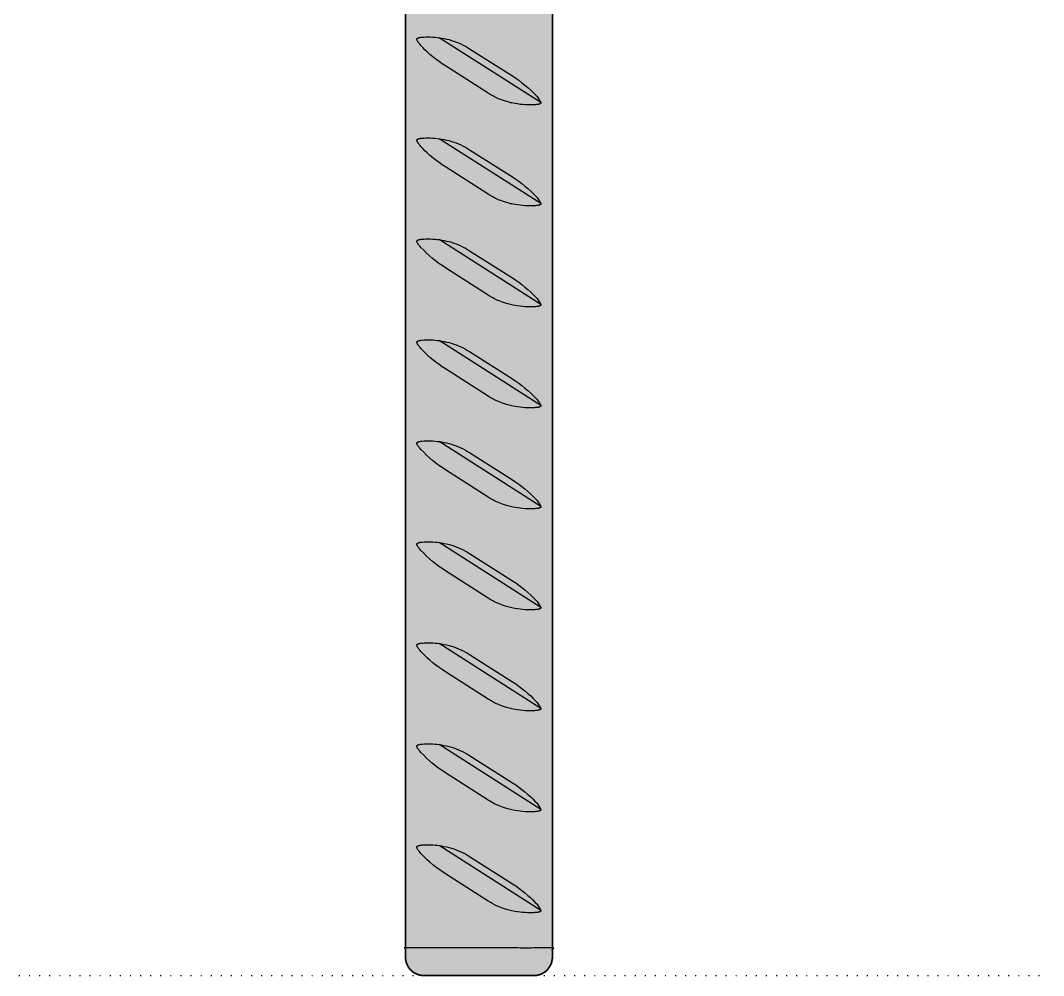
# Model space of a CAD drawing. Header units: millimetres. Extents: x 0 to 1192, y -689 to 404.
# Drawn here: x 345.6 to 457, y 0 to 104 of the extents above; entities that cross this region are included whole.
import ezdxf

# ---------------------------------------------------------------- set-up
doc = ezdxf.new("R2010")
doc.units = ezdxf.units.MM
doc.linetypes.add('Dots', pattern=[1, 0, -1])
doc.layers.add('Blocks', color=7, linetype='Continuous')
doc.layers.add('Blocks$Fill', color=7, linetype='Continuous', true_color=0xffffff)
for name, color, linetype, lineweight, true_color in [('Blocks$Inner', 7, 'Continuous', 25, 0x007f00), ('Blocks$Outline', 7, 'Continuous', 35, 0xff3f3f), ('Groud', 7, 'Dots', 25, 0x243775)]:
    doc.layers.add(name, color=color, linetype=linetype, lineweight=lineweight, true_color=true_color)

# ---------------------------------------------------------------- blocks, each defined once
blk = doc.blocks.new('Rebar Side Table Front')
at = {"layer": 'Blocks$Fill'}
h = blk.add_hatch(color=256, dxfattribs=at)
h.paths.add_polyline_path([(387.52, 3), (387.52, 1.93), (387.53, 1.86), (387.53, 1.8), (387.54, 1.73), (387.55, 1.66), (387.56, 1.59), (387.58, 1.53), (387.6, 1.46), (387.61, 1.39), (387.64, 1.33), (387.66, 1.27), (387.69, 1.2), (387.72, 1.14), (387.75, 1.08), (387.78, 1.02), (387.81, 0.96), (387.85, 0.9), (387.89, 0.85), (387.93, 0.79), (387.97, 0.74), (388.01, 0.69), (388.06, 0.63), (388.11, 0.59), (388.16, 0.54), (388.21, 0.49), (388.26, 0.45), (388.31, 0.41), (388.37, 0.37), (388.42, 0.33), (388.48, 0.29), (388.54, 0.26), (388.6, 0.22), (388.66, 0.19), (388.72, 0.17), (388.79, 0.14), (388.85, 0.12), (388.92, 0.09), (388.98, 0.07), (389.05, 0.06), (389.11, 0.04), (389.18, 0.03), (389.25, 0.02), (389.32, 0.01), (389.38, 0), (389.45, 0), (389.52, 0), (401.59, 0), (401.66, 0), (401.73, 0.01), (401.79, 0.02), (401.86, 0.03), (401.93, 0.04), (401.99, 0.06), (402.06, 0.07), (402.13, 0.09), (402.19, 0.12), (402.25, 0.14), (402.32, 0.17), (402.38, 0.19), (402.44, 0.22), (402.5, 0.26), (402.56, 0.29), (402.62, 0.33), (402.67, 0.37), (402.73, 0.41), (402.78, 0.45), (402.84, 0.49), (402.89, 0.54), (402.94, 0.59), (402.98, 0.63), (403.03, 0.69), (403.07, 0.74), (403.11, 0.79), (403.16, 0.85), (403.19, 0.9), (403.23, 0.96), (403.26, 1.02), (403.3, 1.08), (403.33, 1.14), (403.36, 1.2), (403.38, 1.27), (403.41, 1.33), (403.43, 1.39), (403.45, 1.46), (403.46, 1.53), (403.48, 1.59), (403.49, 1.66), (403.5, 1.73), (403.51, 1.8), (403.52, 1.86), (403.52, 1.93), (403.52, 3), (403.52, 386), (452.52, 386), (453.52, 387), (453.52, 403), (452.52, 404), (228.52, 404), (4.52, 404), (3.52, 403), (3.52, 387), (4.52, 386), (53.52, 386), (53.52, 3), (53.52, 1.93), (53.53, 1.8), (53.54, 1.73), (53.55, 1.66), (53.56, 1.59), (53.58, 1.53), (53.6, 1.46), (53.61, 1.39), (53.64, 1.33), (53.66, 1.27), (53.69, 1.2), (53.72, 1.14), (53.75, 1.08), (53.78, 1.02), (53.81, 0.96), (53.85, 0.9), (53.89, 0.85), (53.93, 0.79), (53.97, 0.74), (54.01, 0.69), (54.06, 0.63), (54.11, 0.59), (54.16, 0.54), (54.21, 0.49), (54.26, 0.45), (54.31, 0.41), (54.37, 0.37), (54.42, 0.33), (54.48, 0.29), (54.54, 0.26), (54.6, 0.22), (54.66, 0.19), (54.72, 0.17), (54.79, 0.14), (54.85, 0.12), (54.92, 0.09), (54.98, 0.07), (55.05, 0.06), (55.11, 0.04), (55.18, 0.03), (55.25, 0.02), (55.32, 0.01), (55.38, 0), (55.45, 0), (55.52, 0), (67.59, 0), (67.66, 0), (67.73, 0.01), (67.79, 0.02), (67.86, 0.03), (67.93, 0.04), (67.99, 0.06), (68.06, 0.07), (68.13, 0.09), (68.19, 0.12), (68.25, 0.14), (68.32, 0.17), (68.38, 0.19), (68.44, 0.22), (68.5, 0.26), (68.56, 0.29), (68.62, 0.33), (68.67, 0.37), (68.73, 0.41), (68.78, 0.45), (68.84, 0.49), (68.89, 0.54), (68.94, 0.59), (68.98, 0.63), (69.03, 0.69), (69.07, 0.74), (69.11, 0.79), (69.16, 0.85), (69.19, 0.9), (69.23, 0.96), (69.26, 1.02), (69.3, 1.08), (69.33, 1.14), (69.36, 1.2), (69.38, 1.27), (69.41, 1.33), (69.43, 1.39), (69.45, 1.46), (69.46, 1.53), (69.48, 1.59), (69.49, 1.66), (69.5, 1.73), (69.51, 1.8), (69.52, 1.86), (69.52, 1.93), (69.52, 2), (69.52, 3), (69.52, 185.26), (69.77, 185), (72.62, 185), (387.27, 185), (387.52, 185.26)], flags=0)
h.paths.add_polyline_path([(387.52, 200.74), (387.27, 201), (94.62, 201), (69.77, 201), (69.52, 200.74), (69.52, 370.27), (69.77, 370), (72.62, 370), (387.27, 370), (387.52, 370.27)], flags=0)
at = {"layer": 'Blocks$Inner'}
blk.add_line((387.52, 185.26), (387.52, 3), dxfattribs=at)
for points in [[(396.02, 397), (399.18, 394.99), (399.53, 394.76), (399.87, 394.52), (400.21, 394.26), (400.54, 394), (400.86, 393.73), (401.17, 393.45), (401.41, 393.23), (401.63, 393), (401.85, 392.76), (402.28, 392.09), (394.58, 397), (396.02, 397), (403.52, 397), (403.52, 3)], [(402.28, 95.09), (402.28, 95.09), (402.28, 95.09), (402.28, 95.08), (402.28, 95.08), (402.28, 95.07), (402.28, 95.07), (402.28, 95.07), (402.28, 95.06), (402.28, 95.06), (402.28, 95.06), (402.28, 95.05), (402.27, 95.05), (402.27, 95.04), (402.27, 95.04), (402.27, 95.04), (402.27, 95.03), (402.27, 95.03), (402.27, 95.03), (402.27, 95.03), (402.26, 95.02), (402.26, 95.02), (402.26, 95.02), (402.26, 95.01), (402.25, 95.01), (402.25, 95.01), (402.25, 95.01), (402.25, 95), (402.24, 95), (402.24, 95), (402.24, 94.99), (402.24, 94.99), (402.23, 94.99), (402.23, 94.99), (402.23, 94.98), (402.22, 94.98), (402.22, 94.98), (402.21, 94.98), (402.21, 94.97), (402.21, 94.97), (402.2, 94.97), (402.2, 94.96), (402.19, 94.96), (402.18, 94.96), (402.17, 94.95), (402.16, 94.95), (402.15, 94.94), (402.14, 94.94), (402.12, 94.93), (402.11, 94.93), (402.08, 94.92), (402.06, 94.91), (402.01, 94.9), (401.97, 94.89), (401.92, 94.88), (401.88, 94.88), (401.78, 94.87), (401.69, 94.86), (401.59, 94.85), (401.48, 94.84), (401.26, 94.83), (401.04, 94.83), (400.8, 94.83), (400.55, 94.85), (400.28, 94.87), (400, 94.9), (399.72, 94.94), (399.42, 94.99), (399.12, 95.05), (398.97, 95.08), (398.81, 95.12), (398.66, 95.16), (398.51, 95.21), (398.29, 95.28), (398.08, 95.35), (397.89, 95.42), (397.74, 95.48), (397.59, 95.55), (397.45, 95.61), (397.3, 95.68), (397.16, 95.75), (397.02, 95.83), (396.89, 95.9), (396.75, 95.98), (396.53, 96.11), (391.86, 99.09), (391.51, 99.32), (391.17, 99.56), (390.83, 99.81), (390.5, 100.07), (390.18, 100.34), (389.87, 100.62), (389.64, 100.85), (389.41, 101.08), (389.2, 101.31), (389.1, 101.42), (389.01, 101.53), (388.96, 101.6), (388.91, 101.67), (388.88, 101.72), (388.86, 101.75), (388.84, 101.78), (388.83, 101.8), (388.81, 101.82), (388.8, 101.85), (388.8, 101.86), (388.79, 101.87), (388.79, 101.88), (388.78, 101.89), (388.78, 101.9), (388.78, 101.91), (388.77, 101.92), (388.77, 101.93), (388.77, 101.94), (388.77, 101.94), (388.77, 101.95), (388.76, 101.95), (388.76, 101.96), (388.76, 101.96), (388.76, 101.97), (388.76, 101.97), (388.76, 101.98), (388.76, 101.98), (388.76, 101.98), (388.76, 101.99), (388.76, 101.99), (388.76, 101.99), (388.76, 102), (388.76, 102), (388.76, 102.01), (388.76, 102.01), (388.76, 102.01), (388.77, 102.02), (388.77, 102.02), (388.77, 102.02), (388.77, 102.02), (388.77, 102.03), (388.77, 102.03), (388.77, 102.03), (388.77, 102.04), (388.77, 102.04), (388.78, 102.04), (388.78, 102.05), (388.78, 102.05), (388.78, 102.05), (388.78, 102.05), (388.78, 102.06), (388.79, 102.06), (388.79, 102.06), (388.79, 102.07), (388.79, 102.07), (388.8, 102.07), (388.8, 102.07), (388.8, 102.08), (388.8, 102.08), (388.81, 102.08), (388.81, 102.08), (388.81, 102.09), (388.82, 102.09), (388.82, 102.09), (388.82, 102.1), (388.83, 102.1), (388.83, 102.1), (388.84, 102.1), (388.84, 102.11), (388.85, 102.11), (388.86, 102.12), (388.87, 102.12), (388.87, 102.12), (388.88, 102.13), (388.89, 102.13), (388.9, 102.14), (388.91, 102.14), (388.93, 102.14), (388.94, 102.15), (388.96, 102.15), (388.99, 102.16), (389.01, 102.17), (389.04, 102.17), (389.12, 102.19), (389.2, 102.2), (389.27, 102.21), (389.35, 102.22), (389.56, 102.23), (389.78, 102.24), (390.01, 102.24), (390.24, 102.24), (390.5, 102.23), (390.76, 102.21), (390.98, 102.19), (391.19, 102.16)], [(402.28, 84.09), (402.28, 84.09), (402.28, 84.09), (402.28, 84.08), (402.28, 84.08), (402.28, 84.07), (402.28, 84.07), (402.28, 84.07), (402.28, 84.06), (402.28, 84.06), (402.28, 84.06), (402.28, 84.05), (402.27, 84.05), (402.27, 84.04), (402.27, 84.04), (402.27, 84.04), (402.27, 84.03), (402.27, 84.03), (402.27, 84.03), (402.27, 84.03), (402.26, 84.02), (402.26, 84.02), (402.26, 84.02), (402.26, 84.01), (402.25, 84.01), (402.25, 84.01), (402.25, 84.01), (402.25, 84), (402.24, 84), (402.24, 84), (402.24, 83.99), (402.24, 83.99), (402.23, 83.99), (402.23, 83.99), (402.23, 83.98), (402.22, 83.98), (402.22, 83.98), (402.21, 83.98), (402.21, 83.97), (402.21, 83.97), (402.2, 83.97), (402.2, 83.96), (402.19, 83.96), (402.18, 83.96), (402.17, 83.95), (402.16, 83.95), (402.15, 83.94), (402.14, 83.94), (402.12, 83.93), (402.11, 83.93), (402.08, 83.92), (402.06, 83.91), (402.01, 83.9), (401.97, 83.89), (401.92, 83.88), (401.88, 83.88), (401.78, 83.87), (401.69, 83.86), (401.59, 83.85), (401.48, 83.84), (401.26, 83.83), (401.04, 83.83), (400.8, 83.83), (400.55, 83.85), (400.28, 83.87), (400, 83.9), (399.72, 83.94), (399.42, 83.99), (399.12, 84.05), (398.97, 84.08), (398.81, 84.12), (398.66, 84.16), (398.51, 84.21), (398.29, 84.28), (398.08, 84.35), (397.89, 84.42), (397.74, 84.48), (397.59, 84.55), (397.45, 84.61), (397.3, 84.68), (397.16, 84.75), (397.02, 84.83), (396.89, 84.9), (396.75, 84.98), (396.53, 85.11), (391.86, 88.09), (391.51, 88.32), (391.17, 88.56), (390.83, 88.81), (390.5, 89.07), (390.18, 89.34), (389.87, 89.62), (389.64, 89.85), (389.41, 90.08), (389.2, 90.31), (389.1, 90.42), (389.01, 90.53), (388.96, 90.6), (388.91, 90.67), (388.88, 90.72), (388.86, 90.75), (388.84, 90.78), (388.83, 90.8), (388.81, 90.82), (388.8, 90.85), (388.8, 90.86), (388.79, 90.87), (388.79, 90.88), (388.78, 90.89), (388.78, 90.9), (388.78, 90.91), (388.77, 90.92), (388.77, 90.93), (388.77, 90.94), (388.77, 90.94), (388.77, 90.95), (388.76, 90.95), (388.76, 90.96), (388.76, 90.96), (388.76, 90.97), (388.76, 90.97), (388.76, 90.98), (388.76, 90.98), (388.76, 90.98), (388.76, 90.99), (388.76, 90.99), (388.76, 90.99), (388.76, 91), (388.76, 91), (388.76, 91.01), (388.76, 91.01), (388.76, 91.01), (388.77, 91.02), (388.77, 91.02), (388.77, 91.02), (388.77, 91.02), (388.77, 91.03), (388.77, 91.03), (388.77, 91.03), (388.77, 91.04), (388.77, 91.04), (388.78, 91.04), (388.78, 91.05), (388.78, 91.05), (388.78, 91.05), (388.78, 91.05), (388.78, 91.06), (388.79, 91.06), (388.79, 91.06), (388.79, 91.07), (388.79, 91.07), (388.8, 91.07), (388.8, 91.07), (388.8, 91.08), (388.8, 91.08), (388.81, 91.08), (388.81, 91.08), (388.81, 91.09), (388.82, 91.09), (388.82, 91.09), (388.82, 91.1), (388.83, 91.1), (388.83, 91.1), (388.84, 91.1), (388.84, 91.11), (388.85, 91.11), (388.86, 91.12), (388.87, 91.12), (388.87, 91.12), (388.88, 91.13), (388.89, 91.13), (388.9, 91.14), (388.91, 91.14), (388.93, 91.14), (388.94, 91.15), (388.96, 91.15), (388.99, 91.16), (389.01, 91.17), (389.04, 91.17), (389.12, 91.19), (389.2, 91.2), (389.27, 91.21), (389.35, 91.22), (389.56, 91.23), (389.78, 91.24), (390.01, 91.24), (390.24, 91.24), (390.5, 91.23), (390.76, 91.21), (390.98, 91.19), (391.19, 91.16)], [(402.28, 73.09), (402.28, 73.09), (402.28, 73.09), (402.28, 73.08), (402.28, 73.08), (402.28, 73.07), (402.28, 73.07), (402.28, 73.07), (402.28, 73.06), (402.28, 73.06), (402.28, 73.06), (402.28, 73.05), (402.27, 73.05), (402.27, 73.04), (402.27, 73.04), (402.27, 73.04), (402.27, 73.03), (402.27, 73.03), (402.27, 73.03), (402.27, 73.03), (402.26, 73.02), (402.26, 73.02), (402.26, 73.02), (402.26, 73.01), (402.25, 73.01), (402.25, 73.01), (402.25, 73.01), (402.25, 73), (402.24, 73), (402.24, 73), (402.24, 72.99), (402.24, 72.99), (402.23, 72.99), (402.23, 72.99), (402.23, 72.98), (402.22, 72.98), (402.22, 72.98), (402.21, 72.98), (402.21, 72.97), (402.21, 72.97), (402.2, 72.97), (402.2, 72.96), (402.19, 72.96), (402.18, 72.96), (402.17, 72.95), (402.16, 72.95), (402.15, 72.94), (402.14, 72.94), (402.12, 72.93), (402.11, 72.93), (402.08, 72.92), (402.06, 72.91), (402.01, 72.9), (401.97, 72.89), (401.92, 72.88), (401.88, 72.88), (401.78, 72.87), (401.69, 72.86), (401.59, 72.85), (401.48, 72.84), (401.26, 72.83), (401.04, 72.83), (400.8, 72.83), (400.55, 72.85), (400.28, 72.87), (400, 72.9), (399.72, 72.94), (399.42, 72.99), (399.12, 73.05), (398.97, 73.08), (398.81, 73.12), (398.66, 73.16), (398.51, 73.21), (398.29, 73.28), (398.08, 73.35), (397.89, 73.42), (397.74, 73.48), (397.59, 73.55), (397.45, 73.61), (397.3, 73.68), (397.16, 73.75), (397.02, 73.83), (396.89, 73.9), (396.75, 73.98), (396.53, 74.11), (391.86, 77.09), (391.5, 77.33), (391.14, 77.57), (390.79, 77.84), (390.45, 78.11), (390.12, 78.39), (389.8, 78.69), (389.5, 79), (389.2, 79.31), (389.1, 79.42), (389.01, 79.53), (388.96, 79.6), (388.91, 79.67), (388.88, 79.72), (388.86, 79.75), (388.84, 79.78), (388.83, 79.8), (388.81, 79.82), (388.8, 79.85), (388.8, 79.86), (388.79, 79.87), (388.79, 79.88), (388.78, 79.89), (388.78, 79.9), (388.78, 79.91), (388.77, 79.92), (388.77, 79.93), (388.77, 79.94), (388.77, 79.94), (388.77, 79.95), (388.76, 79.95), (388.76, 79.96), (388.76, 79.96), (388.76, 79.97), (388.76, 79.97), (388.76, 79.98), (388.76, 79.98), (388.76, 79.98), (388.76, 79.99), (388.76, 79.99), (388.76, 79.99), (388.76, 80), (388.76, 80), (388.76, 80.01), (388.76, 80.01), (388.76, 80.01), (388.77, 80.02), (388.77, 80.02), (388.77, 80.02), (388.77, 80.02), (388.77, 80.03), (388.77, 80.03), (388.77, 80.03), (388.77, 80.04), (388.77, 80.04), (388.78, 80.04), (388.78, 80.05), (388.78, 80.05), (388.78, 80.05), (388.78, 80.05), (388.78, 80.06), (388.79, 80.06), (388.79, 80.06), (388.79, 80.07), (388.79, 80.07), (388.8, 80.07), (388.8, 80.07), (388.8, 80.08), (388.8, 80.08), (388.81, 80.08), (388.81, 80.08), (388.81, 80.09), (388.82, 80.09), (388.82, 80.09), (388.82, 80.1), (388.83, 80.1), (388.83, 80.1), (388.84, 80.1), (388.84, 80.11), (388.85, 80.11), (388.86, 80.12), (388.87, 80.12), (388.87, 80.12), (388.88, 80.13), (388.89, 80.13), (388.9, 80.14), (388.91, 80.14), (388.93, 80.14), (388.94, 80.15), (388.96, 80.15), (388.99, 80.16), (389.01, 80.17), (389.04, 80.17), (389.12, 80.19), (389.2, 80.2), (389.27, 80.21), (389.35, 80.22), (389.56, 80.23), (389.78, 80.24), (390.01, 80.24), (390.24, 80.24), (390.5, 80.23), (390.76, 80.21), (390.98, 80.19), (391.19, 80.16)], [(402.28, 62.09), (402.28, 62.09), (402.28, 62.09), (402.28, 62.08), (402.28, 62.08), (402.28, 62.07), (402.28, 62.07), (402.28, 62.07), (402.28, 62.06), (402.28, 62.06), (402.28, 62.06), (402.28, 62.05), (402.27, 62.05), (402.27, 62.04), (402.27, 62.04), (402.27, 62.04), (402.27, 62.03), (402.27, 62.03), (402.27, 62.03), (402.27, 62.03), (402.26, 62.02), (402.26, 62.02), (402.26, 62.02), (402.26, 62.01), (402.25, 62.01), (402.25, 62.01), (402.25, 62.01), (402.25, 62), (402.24, 62), (402.24, 62), (402.24, 61.99), (402.24, 61.99), (402.23, 61.99), (402.23, 61.99), (402.23, 61.98), (402.22, 61.98), (402.22, 61.98), (402.21, 61.98), (402.21, 61.97), (402.21, 61.97), (402.2, 61.97), (402.2, 61.96), (402.19, 61.96), (402.18, 61.96), (402.17, 61.95), (402.16, 61.95), (402.15, 61.94), (402.14, 61.94), (402.12, 61.93), (402.11, 61.93), (402.08, 61.92), (402.06, 61.91), (402.01, 61.9), (401.97, 61.89), (401.92, 61.88), (401.88, 61.88), (401.78, 61.87), (401.69, 61.86), (401.59, 61.85), (401.48, 61.84), (401.26, 61.83), (401.04, 61.83), (400.8, 61.83), (400.55, 61.85), (400.28, 61.87), (400, 61.9), (399.72, 61.94), (399.42, 61.99), (399.12, 62.05), (398.97, 62.08), (398.81, 62.12), (398.66, 62.16), (398.51, 62.21), (398.29, 62.28), (398.08, 62.35), (397.89, 62.42), (397.74, 62.48), (397.59, 62.55), (397.45, 62.61), (397.3, 62.68), (397.16, 62.75), (397.02, 62.83), (396.89, 62.9), (396.75, 62.98), (396.53, 63.11), (391.86, 66.09), (391.51, 66.32), (391.17, 66.56), (390.83, 66.81), (390.5, 67.07), (390.18, 67.34), (389.87, 67.62), (389.64, 67.85), (389.41, 68.08), (389.2, 68.31), (389.1, 68.42), (389.01, 68.53), (388.96, 68.6), (388.91, 68.67), (388.88, 68.72), (388.86, 68.75), (388.84, 68.78), (388.83, 68.8), (388.81, 68.82), (388.8, 68.85), (388.8, 68.86), (388.79, 68.87), (388.79, 68.88), (388.78, 68.89), (388.78, 68.9), (388.78, 68.91), (388.77, 68.92), (388.77, 68.93), (388.77, 68.94), (388.77, 68.94), (388.77, 68.95), (388.76, 68.95), (388.76, 68.96), (388.76, 68.96), (388.76, 68.97), (388.76, 68.97), (388.76, 68.98), (388.76, 68.98), (388.76, 68.98), (388.76, 68.99), (388.76, 68.99), (388.76, 68.99), (388.76, 69), (388.76, 69), (388.76, 69.01), (388.76, 69.01), (388.76, 69.01), (388.77, 69.02), (388.77, 69.02), (388.77, 69.02), (388.77, 69.02), (388.77, 69.03), (388.77, 69.03), (388.77, 69.03), (388.77, 69.04), (388.77, 69.04), (388.78, 69.04), (388.78, 69.05), (388.78, 69.05), (388.78, 69.05), (388.78, 69.05), (388.78, 69.06), (388.79, 69.06), (388.79, 69.06), (388.79, 69.07), (388.79, 69.07), (388.8, 69.07), (388.8, 69.07), (388.8, 69.08), (388.8, 69.08), (388.81, 69.08), (388.81, 69.08), (388.81, 69.09), (388.82, 69.09), (388.82, 69.09), (388.82, 69.1), (388.83, 69.1), (388.83, 69.1), (388.84, 69.1), (388.84, 69.11), (388.85, 69.11), (388.86, 69.12), (388.87, 69.12), (388.87, 69.12), (388.88, 69.13), (388.89, 69.13), (388.9, 69.14), (388.91, 69.14), (388.93, 69.14), (388.94, 69.15), (388.96, 69.15), (388.99, 69.16), (389.01, 69.17), (389.04, 69.17), (389.12, 69.19), (389.2, 69.2), (389.27, 69.21), (389.35, 69.22), (389.56, 69.23), (389.78, 69.24), (390.01, 69.24), (390.24, 69.24), (390.5, 69.23), (390.76, 69.21), (390.98, 69.19), (391.19, 69.16)], [(402.28, 51.09), (402.28, 51.09), (402.28, 51.09), (402.28, 51.08), (402.28, 51.08), (402.28, 51.07), (402.28, 51.07), (402.28, 51.07), (402.28, 51.06), (402.28, 51.06), (402.28, 51.06), (402.28, 51.05), (402.27, 51.05), (402.27, 51.04), (402.27, 51.04), (402.27, 51.04), (402.27, 51.03), (402.27, 51.03), (402.27, 51.03), (402.27, 51.03), (402.26, 51.02), (402.26, 51.02), (402.26, 51.02), (402.26, 51.01), (402.25, 51.01), (402.25, 51.01), (402.25, 51.01), (402.25, 51), (402.24, 51), (402.24, 51), (402.24, 50.99), (402.24, 50.99), (402.23, 50.99), (402.23, 50.99), (402.23, 50.98), (402.22, 50.98), (402.22, 50.98), (402.21, 50.98), (402.21, 50.97), (402.21, 50.97), (402.2, 50.97), (402.2, 50.96), (402.19, 50.96), (402.18, 50.96), (402.17, 50.95), (402.16, 50.95), (402.15, 50.94), (402.14, 50.94), (402.12, 50.93), (402.11, 50.93), (402.08, 50.92), (402.06, 50.91), (402.01, 50.9), (401.97, 50.89), (401.92, 50.88), (401.88, 50.88), (401.78, 50.87), (401.69, 50.86), (401.59, 50.85), (401.48, 50.84), (401.26, 50.83), (401.04, 50.83), (400.8, 50.83), (400.55, 50.85), (400.28, 50.87), (400, 50.9), (399.72, 50.94), (399.42, 50.99), (399.12, 51.05), (398.97, 51.08), (398.81, 51.12), (398.66, 51.16), (398.51, 51.21), (398.29, 51.28), (398.08, 51.35), (397.89, 51.42), (397.74, 51.48), (397.59, 51.55), (397.45, 51.61), (397.3, 51.68), (397.16, 51.75), (397.02, 51.83), (396.89, 51.9), (396.75, 51.98), (396.53, 52.11), (391.86, 55.09), (391.5, 55.33), (391.14, 55.57), (390.79, 55.84), (390.45, 56.11), (390.12, 56.39), (389.8, 56.69), (389.5, 57), (389.2, 57.31), (389.1, 57.42), (389.01, 57.53), (388.96, 57.6), (388.91, 57.67), (388.88, 57.72), (388.86, 57.75), (388.84, 57.78), (388.83, 57.8), (388.81, 57.82), (388.8, 57.85), (388.8, 57.86), (388.79, 57.87), (388.79, 57.88), (388.78, 57.89), (388.78, 57.9), (388.78, 57.91), (388.77, 57.92), (388.77, 57.93), (388.77, 57.94), (388.77, 57.94), (388.77, 57.95), (388.76, 57.95), (388.76, 57.96), (388.76, 57.96), (388.76, 57.97), (388.76, 57.97), (388.76, 57.98), (388.76, 57.98), (388.76, 57.98), (388.76, 57.99), (388.76, 57.99), (388.76, 57.99), (388.76, 58), (388.76, 58), (388.76, 58.01), (388.76, 58.01), (388.76, 58.01), (388.77, 58.02), (388.77, 58.02), (388.77, 58.02), (388.77, 58.02), (388.77, 58.03), (388.77, 58.03), (388.77, 58.03), (388.77, 58.04), (388.77, 58.04), (388.78, 58.04), (388.78, 58.05), (388.78, 58.05), (388.78, 58.05), (388.78, 58.05), (388.78, 58.06), (388.79, 58.06), (388.79, 58.06), (388.79, 58.07), (388.79, 58.07), (388.8, 58.07), (388.8, 58.07), (388.8, 58.08), (388.8, 58.08), (388.81, 58.08), (388.81, 58.08), (388.81, 58.09), (388.82, 58.09), (388.82, 58.09), (388.82, 58.1), (388.83, 58.1), (388.83, 58.1), (388.84, 58.1), (388.84, 58.11), (388.85, 58.11), (388.86, 58.12), (388.87, 58.12), (388.87, 58.12), (388.88, 58.13), (388.89, 58.13), (388.9, 58.14), (388.91, 58.14), (388.93, 58.14), (388.94, 58.15), (388.96, 58.15), (388.99, 58.16), (389.01, 58.17), (389.04, 58.17), (389.12, 58.19), (389.2, 58.2), (389.27, 58.21), (389.35, 58.22), (389.56, 58.23), (389.78, 58.24), (390.01, 58.24), (390.24, 58.24), (390.5, 58.23), (390.76, 58.21), (390.98, 58.19), (391.19, 58.16)], [(402.28, 40.09), (391.19, 47.16), (391.46, 47.12), (391.73, 47.07), (392, 47.01), (392.26, 46.95), (392.52, 46.87), (392.78, 46.79), (393.04, 46.69), (393.3, 46.59), (393.55, 46.48), (393.79, 46.36), (394.04, 46.24), (394.27, 46.1), (394.51, 45.96), (399.18, 42.99), (399.53, 42.76), (399.87, 42.52), (400.21, 42.26), (400.54, 42), (400.86, 41.73), (401.17, 41.45), (401.41, 41.23), (401.63, 41), (401.85, 40.76), (402.28, 40.09), (402.28, 40.09), (402.28, 40.09), (402.28, 40.08), (402.28, 40.08), (402.28, 40.07), (402.28, 40.07), (402.28, 40.07), (402.28, 40.06), (402.28, 40.06), (402.28, 40.06), (402.28, 40.05), (402.27, 40.05), (402.27, 40.04), (402.27, 40.04), (402.27, 40.04), (402.27, 40.03), (402.27, 40.03), (402.27, 40.03), (402.27, 40.03), (402.26, 40.02), (402.26, 40.02), (402.26, 40.02), (402.26, 40.01), (402.25, 40.01), (402.25, 40.01), (402.25, 40.01), (402.25, 40), (402.24, 40), (402.24, 40), (402.24, 39.99), (402.24, 39.99), (402.23, 39.99), (402.23, 39.99), (402.23, 39.98), (402.22, 39.98), (402.22, 39.98), (402.21, 39.98), (402.21, 39.97), (402.21, 39.97), (402.2, 39.97), (402.2, 39.96), (402.19, 39.96), (402.18, 39.96), (402.17, 39.95), (402.16, 39.95), (402.15, 39.94), (402.14, 39.94), (402.12, 39.93), (402.11, 39.93), (402.08, 39.92), (402.06, 39.91), (402.01, 39.9), (401.97, 39.89), (401.92, 39.88), (401.88, 39.88), (401.78, 39.87), (401.69, 39.86), (401.59, 39.85), (401.48, 39.84), (401.26, 39.83), (401.04, 39.83), (400.8, 39.83), (400.55, 39.85), (400.28, 39.87), (400, 39.9), (399.72, 39.94), (399.42, 39.99), (399.12, 40.05), (398.97, 40.08), (398.81, 40.12), (398.66, 40.16), (398.51, 40.21), (398.29, 40.28), (398.08, 40.35), (397.89, 40.42), (397.74, 40.48), (397.59, 40.55), (397.45, 40.61), (397.3, 40.68), (397.16, 40.75), (397.02, 40.83), (396.89, 40.9), (396.75, 40.98), (396.53, 41.11), (391.86, 44.09), (391.5, 44.33), (391.14, 44.57), (390.79, 44.84), (390.45, 45.11), (390.12, 45.39), (389.8, 45.69), (389.5, 46), (389.2, 46.31), (389.1, 46.42), (389.01, 46.53), (388.96, 46.6), (388.91, 46.67), (388.88, 46.72), (388.86, 46.75), (388.84, 46.78), (388.83, 46.8), (388.81, 46.82), (388.8, 46.85), (388.8, 46.86), (388.79, 46.87), (388.79, 46.88), (388.78, 46.89), (388.78, 46.9), (388.78, 46.91), (388.77, 46.92), (388.77, 46.93), (388.77, 46.94), (388.77, 46.94), (388.77, 46.95), (388.76, 46.95), (388.76, 46.96), (388.76, 46.96), (388.76, 46.97), (388.76, 46.97), (388.76, 46.98), (388.76, 46.98), (388.76, 46.98), (388.76, 46.99), (388.76, 46.99), (388.76, 46.99), (388.76, 47), (388.76, 47), (388.76, 47.01), (388.76, 47.01), (388.76, 47.01), (388.77, 47.02), (388.77, 47.02), (388.77, 47.02), (388.77, 47.02), (388.77, 47.03), (388.77, 47.03), (388.77, 47.03), (388.77, 47.04), (388.77, 47.04), (388.78, 47.04), (388.78, 47.05), (388.78, 47.05), (388.78, 47.05), (388.78, 47.05), (388.78, 47.06), (388.79, 47.06), (388.79, 47.06), (388.79, 47.07), (388.79, 47.07), (388.8, 47.07), (388.8, 47.07), (388.8, 47.08), (388.8, 47.08), (388.81, 47.08), (388.81, 47.08), (388.81, 47.09), (388.82, 47.09), (388.82, 47.09), (388.82, 47.1), (388.83, 47.1), (388.83, 47.1), (388.84, 47.1), (388.84, 47.11), (388.85, 47.11), (388.86, 47.12), (388.87, 47.12), (388.87, 47.12), (388.88, 47.13), (388.89, 47.13), (388.9, 47.14), (388.91, 47.14), (388.93, 47.14), (388.94, 47.15), (388.96, 47.15), (388.99, 47.16), (389.01, 47.17), (389.04, 47.17), (389.12, 47.19), (389.2, 47.2), (389.27, 47.21), (389.35, 47.22), (389.56, 47.23), (389.78, 47.24), (390.01, 47.24), (390.24, 47.24), (390.5, 47.23), (390.76, 47.21), (390.98, 47.19), (391.19, 47.16)], [(402.28, 29.09), (402.28, 29.09), (402.28, 29.09), (402.28, 29.08), (402.28, 29.08), (402.28, 29.07), (402.28, 29.07), (402.28, 29.07), (402.28, 29.06), (402.28, 29.06), (402.28, 29.06), (402.28, 29.05), (402.27, 29.05), (402.27, 29.04), (402.27, 29.04), (402.27, 29.04), (402.27, 29.03), (402.27, 29.03), (402.27, 29.03), (402.27, 29.03), (402.26, 29.02), (402.26, 29.02), (402.26, 29.02), (402.26, 29.01), (402.25, 29.01), (402.25, 29.01), (402.25, 29.01), (402.25, 29), (402.24, 29), (402.24, 29), (402.24, 28.99), (402.24, 28.99), (402.23, 28.99), (402.23, 28.99), (402.23, 28.98), (402.22, 28.98), (402.22, 28.98), (402.21, 28.98), (402.21, 28.97), (402.21, 28.97), (402.2, 28.97), (402.2, 28.96), (402.19, 28.96), (402.18, 28.96), (402.17, 28.95), (402.16, 28.95), (402.15, 28.94), (402.14, 28.94), (402.12, 28.93), (402.11, 28.93), (402.08, 28.92), (402.06, 28.91), (402.01, 28.9), (401.97, 28.89), (401.92, 28.88), (401.88, 28.88), (401.78, 28.87), (401.69, 28.86), (401.59, 28.85), (401.48, 28.84), (401.26, 28.83), (401.04, 28.83), (400.8, 28.83), (400.55, 28.85), (400.28, 28.87), (400, 28.9), (399.72, 28.94), (399.42, 28.99), (399.12, 29.05), (398.97, 29.08), (398.81, 29.12), (398.66, 29.16), (398.51, 29.21), (398.29, 29.28), (398.08, 29.35), (397.89, 29.42), (397.74, 29.48), (397.59, 29.55), (397.45, 29.61), (397.3, 29.68), (397.16, 29.75), (397.02, 29.83), (396.89, 29.9), (396.75, 29.98), (396.53, 30.11), (391.86, 33.09), (391.51, 33.32), (391.17, 33.56), (390.83, 33.81), (390.5, 34.07), (390.18, 34.34), (389.87, 34.62), (389.64, 34.85), (389.41, 35.08), (389.2, 35.31), (389.1, 35.42), (389.01, 35.53), (388.96, 35.6), (388.91, 35.67), (388.88, 35.72), (388.86, 35.75), (388.84, 35.78), (388.83, 35.8), (388.81, 35.82), (388.8, 35.85), (388.8, 35.86), (388.79, 35.87), (388.79, 35.88), (388.78, 35.89), (388.78, 35.9), (388.78, 35.91), (388.77, 35.92), (388.77, 35.93), (388.77, 35.94), (388.77, 35.94), (388.77, 35.95), (388.76, 35.95), (388.76, 35.96), (388.76, 35.96), (388.76, 35.97), (388.76, 35.97), (388.76, 35.98), (388.76, 35.98), (388.76, 35.98), (388.76, 35.99), (388.76, 35.99), (388.76, 35.99), (388.76, 36), (388.76, 36), (388.76, 36.01), (388.76, 36.01), (388.76, 36.01), (388.77, 36.02), (388.77, 36.02), (388.77, 36.02), (388.77, 36.02), (388.77, 36.03), (388.77, 36.03), (388.77, 36.03), (388.77, 36.04), (388.77, 36.04), (388.78, 36.04), (388.78, 36.05), (388.78, 36.05), (388.78, 36.05), (388.78, 36.05), (388.78, 36.06), (388.79, 36.06), (388.79, 36.06), (388.79, 36.07), (388.79, 36.07), (388.8, 36.07), (388.8, 36.07), (388.8, 36.08), (388.8, 36.08), (388.81, 36.08), (388.81, 36.08), (388.81, 36.09), (388.82, 36.09), (388.82, 36.09), (388.82, 36.1), (388.83, 36.1), (388.83, 36.1), (388.84, 36.1), (388.84, 36.11), (388.85, 36.11), (388.86, 36.12), (388.87, 36.12), (388.87, 36.12), (388.88, 36.13), (388.89, 36.13), (388.9, 36.14), (388.91, 36.14), (388.93, 36.14), (388.94, 36.15), (388.96, 36.15), (388.99, 36.16), (389.01, 36.17), (389.04, 36.17), (389.12, 36.19), (389.2, 36.2), (389.27, 36.21), (389.35, 36.22), (389.56, 36.23), (389.78, 36.24), (390.01, 36.24), (390.24, 36.24), (390.5, 36.23), (390.76, 36.21), (390.98, 36.19), (391.19, 36.16)], [(402.28, 18.09), (402.28, 18.09), (402.28, 18.09), (402.28, 18.08), (402.28, 18.08), (402.28, 18.07), (402.28, 18.07), (402.28, 18.07), (402.28, 18.06), (402.28, 18.06), (402.28, 18.06), (402.28, 18.05), (402.27, 18.05), (402.27, 18.04), (402.27, 18.04), (402.27, 18.04), (402.27, 18.03), (402.27, 18.03), (402.27, 18.03), (402.27, 18.03), (402.26, 18.02), (402.26, 18.02), (402.26, 18.02), (402.26, 18.01), (402.25, 18.01), (402.25, 18.01), (402.25, 18.01), (402.25, 18), (402.24, 18), (402.24, 18), (402.24, 17.99), (402.24, 17.99), (402.23, 17.99), (402.23, 17.99), (402.23, 17.98), (402.22, 17.98), (402.22, 17.98), (402.21, 17.98), (402.21, 17.97), (402.21, 17.97), (402.2, 17.97), (402.2, 17.96), (402.19, 17.96), (402.18, 17.96), (402.17, 17.95), (402.16, 17.95), (402.15, 17.94), (402.14, 17.94), (402.12, 17.93), (402.11, 17.93), (402.08, 17.92), (402.06, 17.91), (402.01, 17.9), (401.97, 17.89), (401.92, 17.88), (401.88, 17.88), (401.78, 17.87), (401.69, 17.86), (401.59, 17.85), (401.48, 17.84), (401.26, 17.83), (401.04, 17.83), (400.8, 17.83), (400.55, 17.85), (400.28, 17.87), (400, 17.9), (399.72, 17.94), (399.42, 17.99), (399.12, 18.05), (398.97, 18.08), (398.81, 18.12), (398.66, 18.16), (398.51, 18.21), (398.29, 18.28), (398.08, 18.35), (397.89, 18.42), (397.74, 18.48), (397.59, 18.55), (397.45, 18.61), (397.3, 18.68), (397.16, 18.75), (397.02, 18.83), (396.89, 18.9), (396.75, 18.98), (396.53, 19.11), (391.86, 22.09), (391.5, 22.33), (391.14, 22.57), (390.79, 22.84), (390.45, 23.11), (390.12, 23.39), (389.8, 23.69), (389.5, 24), (389.2, 24.31), (389.1, 24.42), (389.01, 24.53), (388.96, 24.6), (388.91, 24.67), (388.88, 24.72), (388.86, 24.75), (388.84, 24.78), (388.83, 24.8), (388.81, 24.82), (388.8, 24.85), (388.8, 24.86), (388.79, 24.87), (388.79, 24.88), (388.78, 24.89), (388.78, 24.9), (388.78, 24.91), (388.77, 24.92), (388.77, 24.93), (388.77, 24.94), (388.77, 24.94), (388.77, 24.95), (388.76, 24.95), (388.76, 24.96), (388.76, 24.96), (388.76, 24.97), (388.76, 24.97), (388.76, 24.98), (388.76, 24.98), (388.76, 24.98), (388.76, 24.99), (388.76, 24.99), (388.76, 24.99), (388.76, 25), (388.76, 25), (388.76, 25.01), (388.76, 25.01), (388.76, 25.01), (388.77, 25.02), (388.77, 25.02), (388.77, 25.02), (388.77, 25.02), (388.77, 25.03), (388.77, 25.03), (388.77, 25.03), (388.77, 25.04), (388.77, 25.04), (388.78, 25.04), (388.78, 25.05), (388.78, 25.05), (388.78, 25.05), (388.78, 25.05), (388.78, 25.06), (388.79, 25.06), (388.79, 25.06), (388.79, 25.07), (388.79, 25.07), (388.8, 25.07), (388.8, 25.07), (388.8, 25.08), (388.8, 25.08), (388.81, 25.08), (388.81, 25.08), (388.81, 25.09), (388.82, 25.09), (388.82, 25.09), (388.82, 25.1), (388.83, 25.1), (388.83, 25.1), (388.84, 25.1), (388.84, 25.11), (388.85, 25.11), (388.86, 25.12), (388.87, 25.12), (388.87, 25.12), (388.88, 25.13), (388.89, 25.13), (388.9, 25.14), (388.91, 25.14), (388.93, 25.14), (388.94, 25.15), (388.96, 25.15), (388.99, 25.16), (389.01, 25.17), (389.04, 25.17), (389.12, 25.19), (389.2, 25.2), (389.27, 25.21), (389.35, 25.22), (389.56, 25.23), (389.78, 25.24), (390.01, 25.24), (390.24, 25.24), (390.5, 25.23), (390.76, 25.21), (390.98, 25.19), (391.19, 25.16)], [(402.28, 7.09), (402.28, 7.09), (402.28, 7.09), (402.28, 7.08), (402.28, 7.08), (402.28, 7.07), (402.28, 7.07), (402.28, 7.07), (402.28, 7.06), (402.28, 7.06), (402.28, 7.06), (402.28, 7.05), (402.27, 7.05), (402.27, 7.04), (402.27, 7.04), (402.27, 7.04), (402.27, 7.03), (402.27, 7.03), (402.27, 7.03), (402.27, 7.03), (402.26, 7.02), (402.26, 7.02), (402.26, 7.02), (402.26, 7.01), (402.25, 7.01), (402.25, 7.01), (402.25, 7.01), (402.25, 7), (402.24, 7), (402.24, 7), (402.24, 6.99), (402.24, 6.99), (402.23, 6.99), (402.23, 6.99), (402.23, 6.98), (402.22, 6.98), (402.22, 6.98), (402.21, 6.98), (402.21, 6.97), (402.21, 6.97), (402.2, 6.97), (402.2, 6.96), (402.19, 6.96), (402.18, 6.96), (402.17, 6.95), (402.16, 6.95), (402.15, 6.94), (402.14, 6.94), (402.12, 6.93), (402.11, 6.93), (402.08, 6.92), (402.06, 6.91), (402.01, 6.9), (401.97, 6.89), (401.92, 6.88), (401.88, 6.88), (401.78, 6.87), (401.69, 6.86), (401.59, 6.85), (401.48, 6.84), (401.26, 6.83), (401.04, 6.83), (400.8, 6.83), (400.55, 6.85), (400.28, 6.87), (400, 6.9), (399.72, 6.94), (399.42, 6.99), (399.12, 7.05), (398.97, 7.08), (398.81, 7.12), (398.66, 7.16), (398.51, 7.21), (398.29, 7.28), (398.08, 7.35), (397.89, 7.42), (397.74, 7.48), (397.59, 7.55), (397.45, 7.61), (397.3, 7.68), (397.16, 7.75), (397.02, 7.83), (396.89, 7.9), (396.75, 7.98), (396.53, 8.11), (391.86, 11.09), (391.51, 11.32), (391.17, 11.56), (390.83, 11.81), (390.5, 12.07), (390.18, 12.34), (389.87, 12.62), (389.64, 12.85), (389.41, 13.08), (389.2, 13.31), (389.1, 13.42), (389.01, 13.53), (388.96, 13.6), (388.91, 13.67), (388.88, 13.72), (388.86, 13.75), (388.84, 13.78), (388.83, 13.8), (388.81, 13.82), (388.8, 13.85), (388.8, 13.86), (388.79, 13.87), (388.79, 13.88), (388.78, 13.89), (388.78, 13.9), (388.78, 13.91), (388.77, 13.92), (388.77, 13.93), (388.77, 13.94), (388.77, 13.94), (388.77, 13.95), (388.76, 13.95), (388.76, 13.96), (388.76, 13.96), (388.76, 13.97), (388.76, 13.97), (388.76, 13.98), (388.76, 13.98), (388.76, 13.98), (388.76, 13.99), (388.76, 13.99), (388.76, 13.99), (388.76, 14), (388.76, 14), (388.76, 14.01), (388.76, 14.01), (388.76, 14.01), (388.77, 14.02), (388.77, 14.02), (388.77, 14.02), (388.77, 14.02), (388.77, 14.03), (388.77, 14.03), (388.77, 14.03), (388.77, 14.04), (388.77, 14.04), (388.78, 14.04), (388.78, 14.05), (388.78, 14.05), (388.78, 14.05), (388.78, 14.05), (388.78, 14.06), (388.79, 14.06), (388.79, 14.06), (388.79, 14.07), (388.79, 14.07), (388.8, 14.07), (388.8, 14.07), (388.8, 14.08), (388.8, 14.08), (388.81, 14.08), (388.81, 14.08), (388.81, 14.09), (388.82, 14.09), (388.82, 14.09), (388.82, 14.1), (388.83, 14.1), (388.83, 14.1), (388.84, 14.1), (388.84, 14.11), (388.85, 14.11), (388.86, 14.12), (388.87, 14.12), (388.87, 14.12), (388.88, 14.13), (388.89, 14.13), (388.9, 14.14), (388.91, 14.14), (388.93, 14.14), (388.94, 14.15), (388.96, 14.15), (388.99, 14.16), (389.01, 14.17), (389.04, 14.17), (389.12, 14.19), (389.2, 14.2), (389.27, 14.21), (389.35, 14.22), (389.56, 14.23), (389.78, 14.24), (390.01, 14.24), (390.24, 14.24), (390.5, 14.23), (390.76, 14.21), (390.98, 14.19), (391.19, 14.16)]]:
    blk.add_lwpolyline(points, dxfattribs=at)
for points in [[(399.18, 97.99), (399.53, 97.76), (399.87, 97.52), (400.21, 97.26), (400.54, 97), (400.86, 96.73), (401.17, 96.45), (401.41, 96.23), (401.63, 96), (401.85, 95.76), (402.28, 95.09), (391.19, 102.16), (391.46, 102.12), (391.73, 102.07), (392, 102.01), (392.26, 101.95), (392.52, 101.87), (392.78, 101.79), (393.04, 101.69), (393.3, 101.59), (393.55, 101.48), (393.79, 101.36), (394.04, 101.24), (394.27, 101.1), (394.51, 100.96)], [(399.18, 86.99), (399.53, 86.76), (399.87, 86.52), (400.21, 86.26), (400.54, 86), (400.86, 85.73), (401.17, 85.45), (401.41, 85.23), (401.63, 85), (401.85, 84.76), (402.28, 84.09), (391.19, 91.16), (391.46, 91.12), (391.73, 91.07), (392, 91.01), (392.26, 90.95), (392.52, 90.87), (392.78, 90.79), (393.04, 90.69), (393.3, 90.59), (393.55, 90.48), (393.79, 90.36), (394.04, 90.24), (394.27, 90.1), (394.51, 89.96)], [(399.18, 75.99), (399.53, 75.76), (399.87, 75.52), (400.21, 75.26), (400.54, 75), (400.86, 74.73), (401.17, 74.45), (401.41, 74.23), (401.63, 74), (401.85, 73.76), (402.28, 73.09), (391.19, 80.16), (391.46, 80.12), (391.73, 80.07), (392, 80.01), (392.26, 79.95), (392.52, 79.87), (392.78, 79.79), (393.04, 79.69), (393.3, 79.59), (393.55, 79.48), (393.79, 79.36), (394.04, 79.24), (394.27, 79.1), (394.51, 78.96)], [(399.18, 64.99), (399.53, 64.76), (399.87, 64.52), (400.21, 64.26), (400.54, 64), (400.86, 63.73), (401.17, 63.45), (401.41, 63.23), (401.63, 63), (401.85, 62.76), (402.28, 62.09), (391.19, 69.16), (391.46, 69.12), (391.73, 69.07), (392, 69.01), (392.26, 68.95), (392.52, 68.87), (392.78, 68.79), (393.04, 68.69), (393.3, 68.59), (393.55, 68.48), (393.79, 68.36), (394.04, 68.24), (394.27, 68.1), (394.51, 67.96)], [(399.18, 53.99), (399.53, 53.76), (399.87, 53.52), (400.21, 53.26), (400.54, 53), (400.86, 52.73), (401.17, 52.45), (401.41, 52.23), (401.63, 52), (401.85, 51.76), (402.28, 51.09), (391.19, 58.16), (391.46, 58.12), (391.73, 58.07), (392, 58.01), (392.26, 57.95), (392.52, 57.87), (392.78, 57.79), (393.04, 57.69), (393.3, 57.59), (393.55, 57.48), (393.79, 57.36), (394.04, 57.24), (394.27, 57.1), (394.51, 56.96)], [(399.18, 31.99), (399.53, 31.76), (399.87, 31.52), (400.21, 31.26), (400.54, 31), (400.86, 30.73), (401.17, 30.45), (401.41, 30.23), (401.63, 30), (401.85, 29.76), (402.28, 29.09), (391.19, 36.16), (391.46, 36.12), (391.73, 36.07), (392, 36.01), (392.26, 35.95), (392.52, 35.87), (392.78, 35.79), (393.04, 35.69), (393.3, 35.59), (393.55, 35.48), (393.79, 35.36), (394.04, 35.24), (394.27, 35.1), (394.51, 34.96)], [(399.18, 20.99), (399.53, 20.76), (399.87, 20.52), (400.21, 20.26), (400.54, 20), (400.86, 19.73), (401.17, 19.45), (401.41, 19.23), (401.63, 19), (401.85, 18.76), (402.28, 18.09), (391.19, 25.16), (391.46, 25.12), (391.73, 25.07), (392, 25.01), (392.26, 24.95), (392.52, 24.87), (392.78, 24.79), (393.04, 24.69), (393.3, 24.59), (393.55, 24.48), (393.79, 24.36), (394.04, 24.24), (394.27, 24.1), (394.51, 23.96)], [(399.18, 9.99), (399.53, 9.76), (399.87, 9.52), (400.21, 9.26), (400.54, 9), (400.86, 8.73), (401.17, 8.45), (401.41, 8.23), (401.63, 8), (401.85, 7.76), (402.28, 7.09), (391.19, 14.16), (391.46, 14.12), (391.73, 14.07), (392, 14.01), (392.26, 13.95), (392.52, 13.87), (392.78, 13.79), (393.04, 13.69), (393.3, 13.59), (393.55, 13.48), (393.79, 13.36), (394.04, 13.24), (394.27, 13.1), (394.51, 12.96)]]:
    blk.add_lwpolyline(points, close=True, dxfattribs=at)
blk.add_open_spline([(403.52, 1.93), (403.52, 1.86), (403.51, 1.8), (403.5, 1.73), (403.49, 1.66), (403.48, 1.59), (403.46, 1.53), (403.45, 1.46), (403.43, 1.39), (403.41, 1.33), (403.38, 1.27), (403.36, 1.2), (403.33, 1.14), (403.3, 1.08), (403.26, 1.02), (403.23, 0.96), (403.19, 0.9), (403.16, 0.85), (403.11, 0.79), (403.07, 0.74), (403.03, 0.69), (402.98, 0.63), (402.94, 0.59), (402.89, 0.54), (402.84, 0.49), (402.78, 0.45), (402.73, 0.41), (402.67, 0.37), (402.62, 0.33), (402.56, 0.29), (402.5, 0.26), (402.44, 0.22), (402.38, 0.19), (402.32, 0.17), (402.25, 0.14), (402.19, 0.12), (402.13, 0.09), (402.06, 0.07), (401.99, 0.06), (401.93, 0.04), (401.86, 0.03), (401.79, 0.02), (401.73, 0.01), (401.66, 0), (401.59, 0), (401.52, 0), (389.52, 0), (389.45, 0), (389.38, 0), (389.32, 0.01), (389.25, 0.02), (389.18, 0.03), (389.11, 0.04), (389.05, 0.06), (388.98, 0.07), (388.92, 0.09), (388.85, 0.12), (388.79, 0.14), (388.72, 0.17), (388.66, 0.19), (388.6, 0.22), (388.54, 0.26), (388.48, 0.29), (388.42, 0.33), (388.37, 0.37), (388.31, 0.41), (388.26, 0.45), (388.21, 0.49), (388.16, 0.54), (388.11, 0.59), (388.06, 0.63), (388.01, 0.69), (387.97, 0.74), (387.93, 0.79), (387.89, 0.85), (387.85, 0.9), (387.81, 0.96), (387.78, 1.02), (387.75, 1.08), (387.72, 1.14), (387.69, 1.2), (387.66, 1.27), (387.64, 1.33), (387.61, 1.39), (387.6, 1.46), (387.58, 1.53), (387.56, 1.59), (387.55, 1.66), (387.54, 1.73), (387.53, 1.8), (387.53, 1.86), (387.52, 1.93), (387.52, 2), (387.52, 3), (387.53, 3), (387.53, 3), (403.52, 3), (403.52, 2), (403.52, 1.93)], degree=1, knots=[0, 0, 0.068292, 0.136584, 0.204877, 0.273169, 0.341461, 0.409753, 0.478046, 0.546338, 0.61463, 0.682922, 0.751215, 0.819507, 0.887799, 0.956091, 1.024384, 1.092676, 1.160968, 1.22926, 1.297553, 1.365845, 1.434137, 1.502429, 1.570722, 1.639014, 1.707306, 1.775598, 1.843891, 1.912183, 1.980475, 2.048767, 2.117059, 2.185352, 2.253644, 2.321936, 2.390228, 2.458521, 2.526813, 2.595105, 2.663397, 2.73169, 2.799982, 2.868274, 2.936566, 3.004859, 3.073151, 15.073175, 15.141467, 15.209759, 15.278051, 15.346344, 15.414636, 15.482928, 15.55122, 15.619513, 15.687805, 15.756097, 15.824389, 15.892682, 15.960974, 16.029266, 16.097558, 16.165851, 16.234143, 16.302435, 16.370727, 16.439019, 16.507312, 16.575604, 16.643896, 16.712188, 16.780481, 16.848773, 16.917065, 16.985357, 17.05365, 17.121942, 17.190234, 17.258526, 17.326819, 17.395111, 17.463403, 17.531695, 17.599988, 17.66828, 17.736572, 17.804864, 17.873157, 17.941449, 18.009741, 18.078033, 18.146326, 18.214618, 19.214618, 19.218468, 19.222571, 35.214617, 36.214617, 36.28291, 36.28291], dxfattribs=at)
at = {"layer": 'Blocks$Outline'}
for points in [[(403.52, 3), (403.52, 386)], [(387.52, 185.26), (387.52, 3)], [(387.52, 3), (387.52, 2), (387.52, 1.93), (387.53, 1.86), (387.53, 1.8), (387.54, 1.73), (387.55, 1.66), (387.56, 1.59), (387.58, 1.53), (387.6, 1.46), (387.61, 1.39), (387.64, 1.33), (387.66, 1.27), (387.69, 1.2), (387.72, 1.14), (387.75, 1.08), (387.78, 1.02), (387.81, 0.96), (387.85, 0.9), (387.89, 0.85), (387.93, 0.79), (387.97, 0.74), (388.01, 0.69), (388.06, 0.63), (388.11, 0.59), (388.16, 0.54), (388.21, 0.49), (388.26, 0.45), (388.31, 0.41), (388.37, 0.37), (388.42, 0.33), (388.48, 0.29), (388.54, 0.26), (388.6, 0.22), (388.66, 0.19), (388.72, 0.17), (388.79, 0.14), (388.85, 0.12), (388.92, 0.09), (388.98, 0.07), (389.05, 0.06), (389.11, 0.04), (389.18, 0.03), (389.25, 0.02), (389.32, 0.01), (389.38, 0), (389.45, 0), (389.52, 0), (401.52, 0), (401.59, 0), (401.66, 0), (401.73, 0.01), (401.79, 0.02), (401.86, 0.03), (401.93, 0.04), (401.99, 0.06), (402.06, 0.07), (402.13, 0.09), (402.19, 0.12), (402.25, 0.14), (402.32, 0.17), (402.38, 0.19), (402.44, 0.22), (402.5, 0.26), (402.56, 0.29), (402.62, 0.33), (402.67, 0.37), (402.73, 0.41), (402.78, 0.45), (402.84, 0.49), (402.89, 0.54), (402.94, 0.59), (402.98, 0.63), (403.03, 0.69), (403.07, 0.74), (403.11, 0.79), (403.16, 0.85), (403.19, 0.9), (403.23, 0.96), (403.26, 1.02), (403.3, 1.08), (403.33, 1.14), (403.36, 1.2), (403.38, 1.27), (403.41, 1.33), (403.43, 1.39), (403.45, 1.46), (403.46, 1.53), (403.48, 1.59), (403.49, 1.66), (403.5, 1.73), (403.51, 1.8), (403.52, 1.86), (403.52, 1.93)], [(403.52, 1.93), (403.52, 2), (403.52, 3)]]:
    blk.add_lwpolyline(points, dxfattribs=at)

msp = doc.modelspace()

# ---------------------------------------------------------------- linework, layer by layer
at = {"layer": 'Groud'}
msp.add_lwpolyline([(0, 0), (457.04, 0)], dxfattribs=at)

# ---------------------------------------------------------------- block references
at = {"layer": 'Blocks'}
msp.add_blockref('Rebar Side Table Front', (0, 0), dxfattribs=at)

doc.saveas('drawing.dxf')
